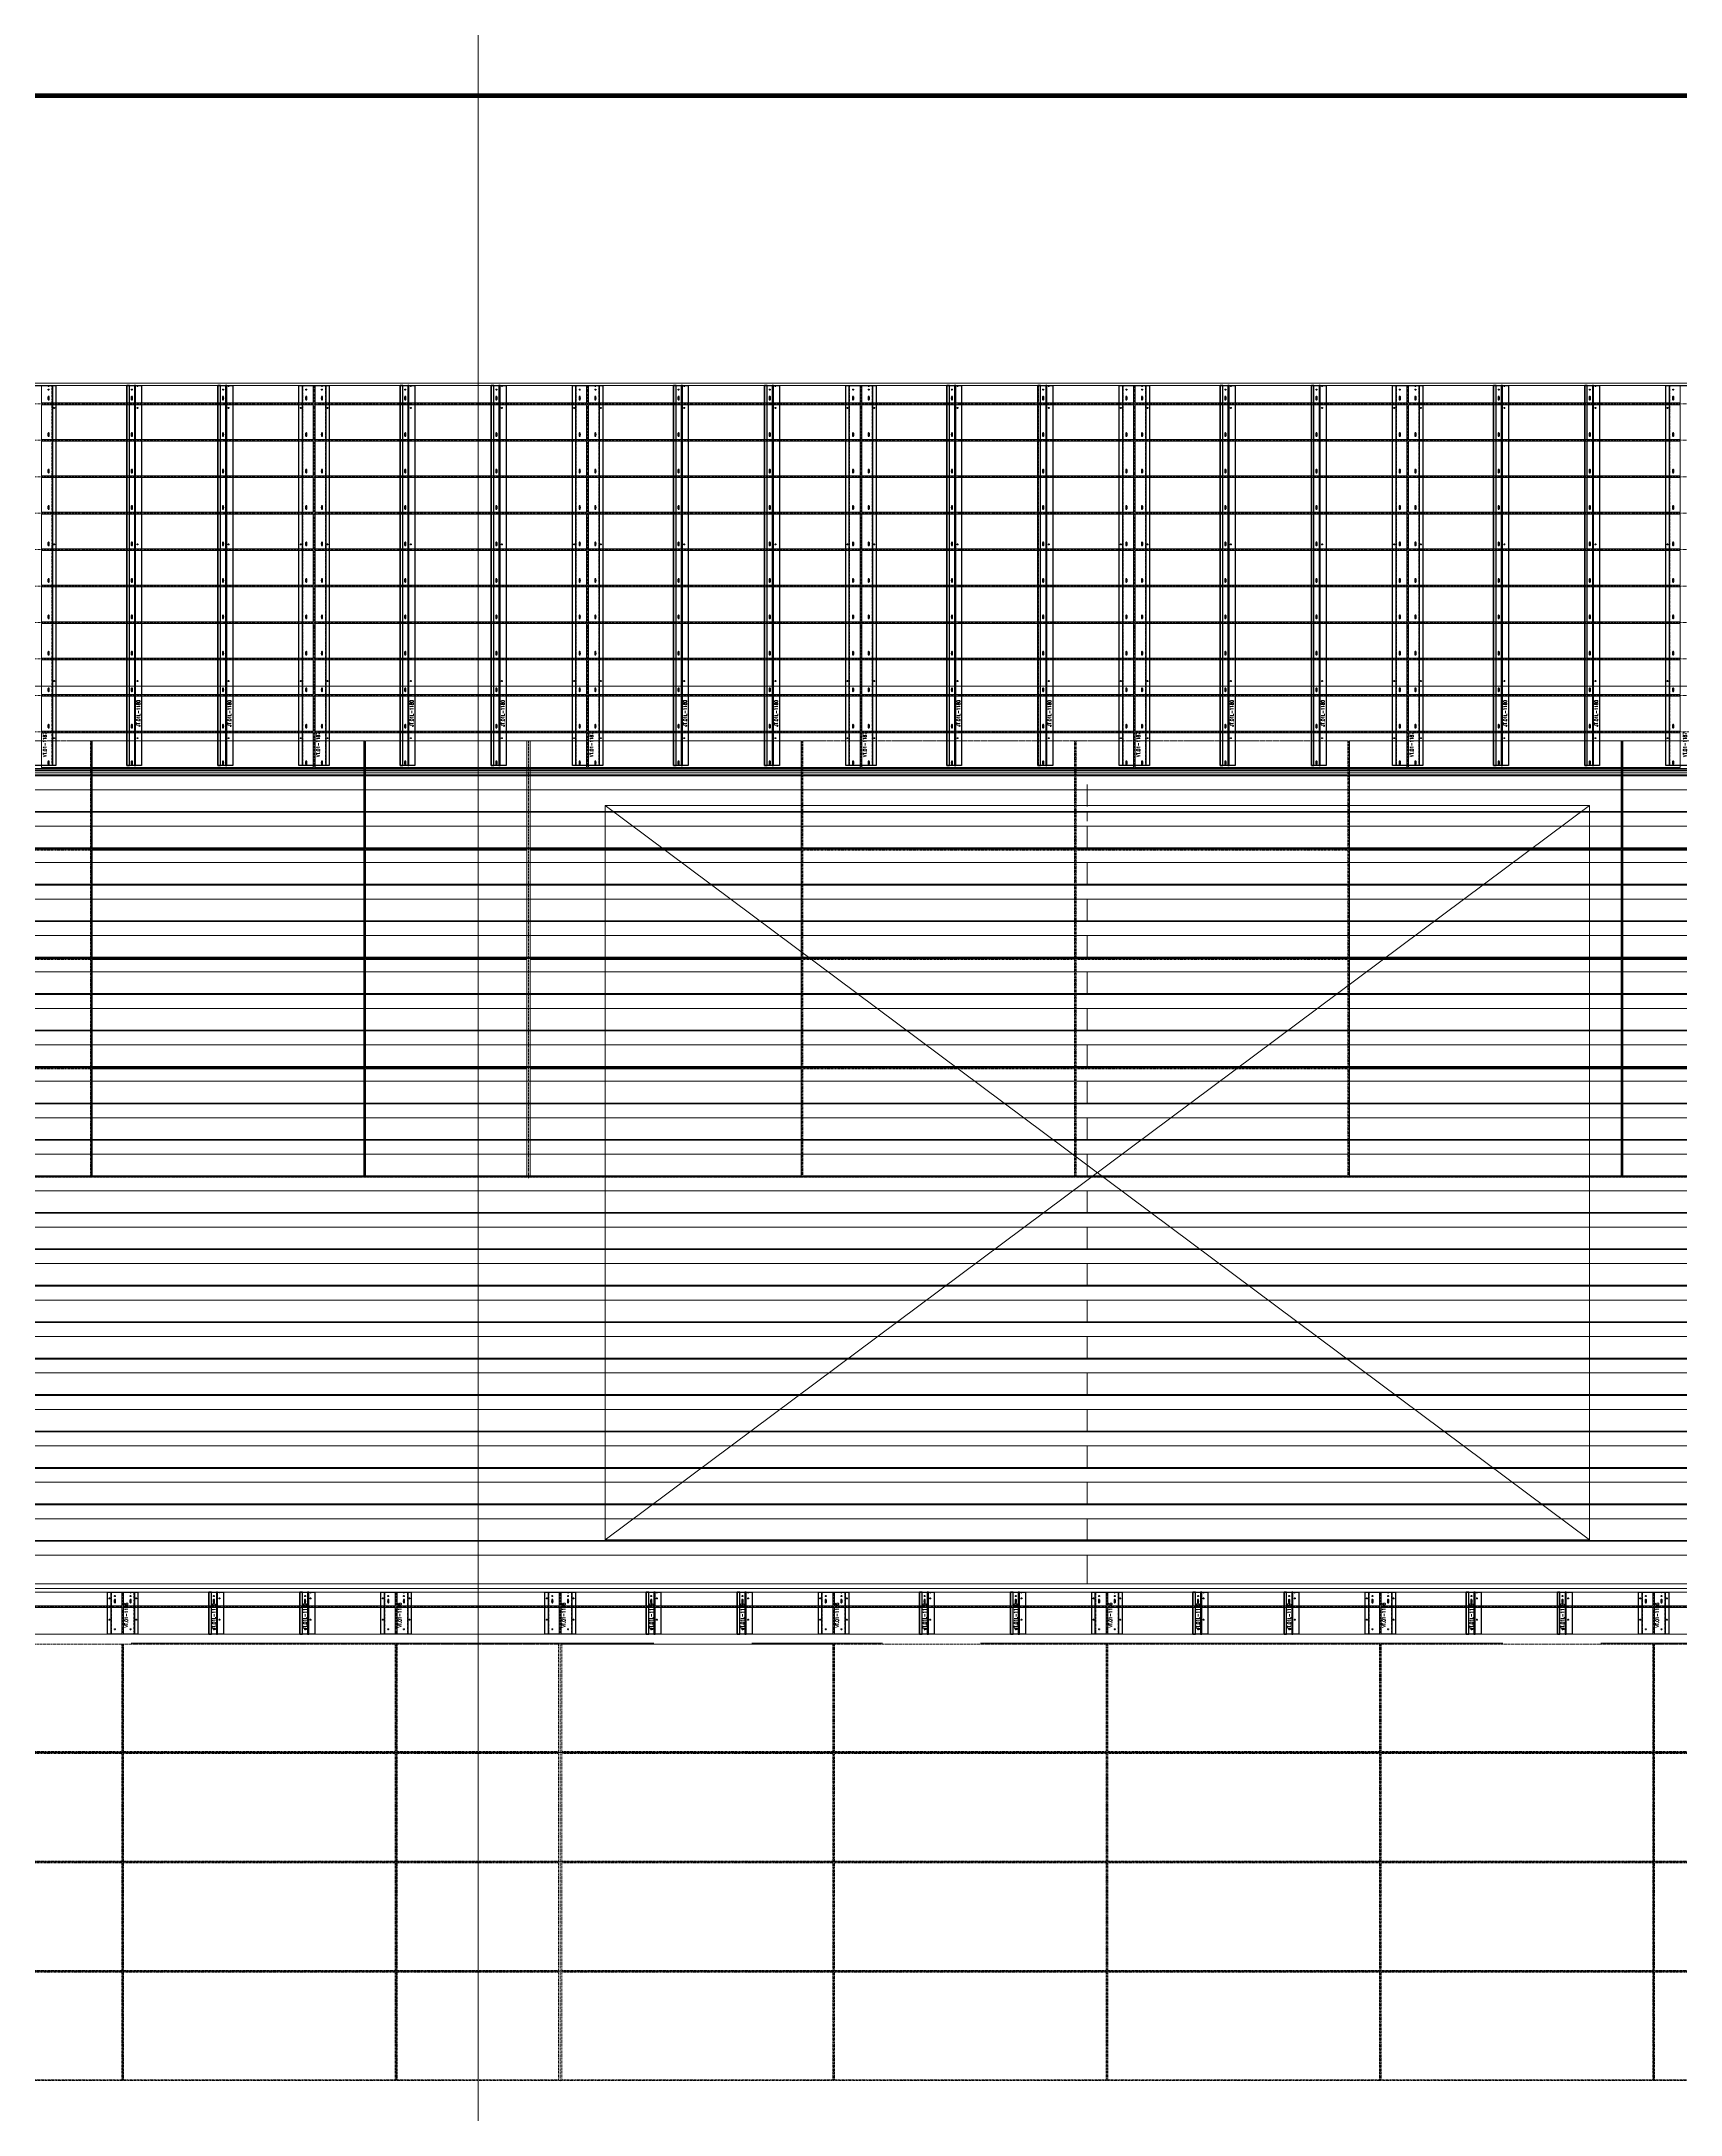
# Model space of a CAD drawing. Header units: inches. Extents: x 841 to 14369, y -4386 to -3225.
# Drawn here: x 3253.9 to 3613.6, y -4094.2 to -3639.2 of the extents above; entities that cross this region are included whole.
import ezdxf
from ezdxf.xclip import XClip

# ---------------------------------------------------------------- set-up
doc = ezdxf.new("R2010")
doc.units = ezdxf.units.IN
doc.header["$MEASUREMENT"] = 0
doc.header["$XCLIPFRAME"] = 0
for name, pattern in [('NBK_Center', [0.541667, 0.333333, -0.0625, 0.083333, -0.0625]), ('NBK_Center2', [0.270833, 0.166667, -0.03125, 0.041667, -0.03125]), ('NBK_CenterX2', [1.083333, 0.666667, -0.125, 0.166667, -0.125]), ('NBK_Hidden', [0.125, 0.083333, -0.041667]), ('NBK_Hidden2', [0.0625, 0.041667, -0.020833])]:
    doc.linetypes.add(name, pattern=pattern)
doc.layers.get('Defpoints').update_dxf_attribs({"color": 250, "lineweight": 0})
for name, color, linetype, lineweight in [('!Arch2', 8, 'Continuous', 9), ('!Dimension', 50, 'Continuous', 5), ('!Extrusion', 140, 'Continuous', 25), ('!Gridline', 112, 'NBK_CenterX2', 5), ('!Linetype_Center', 220, 'NBK_Center', 9), ('!Linetype_Center2', 222, 'NBK_Center2', 9), ('!Linetype_Hidden', 210, 'NBK_Hidden', 9), ('!Misc2', 252, 'NBK_Hidden2', 5), ('!Terracotta', 31, 'Continuous', 20)]:
    doc.layers.add(name, color=color, linetype=linetype, lineweight=lineweight)
doc.styles.add('Romans', font='romans.shx', dxfattribs={"width": 0.8})

# ---------------------------------------------------------------- blocks, each defined once
blk = doc.blocks.new('A$C5F5E00A7')
for p, q in [((1950, -364.16), (1950, 207.16)), ((1950, -364.16), (1950, 207.16)), ((2853.84, 0), (-187.78, 0)), ((2853.84, 0), (-187.78, 0)), ((-187.78, -258), (2853.84, -258)), ((-187.78, -258), (2853.84, -258))]:
    blk.add_line(p, q)
blk = doc.blocks.new('A$C5F5E390D')
at = {"layer": '!Linetype_Center2'}
blk.add_line((1896, 47.81), (1896, -48.19), dxfattribs=at)
for points in [[(1740, 24), (1800, 24), (1800, 47.81), (1740, 47.81)], [(1800, 24), (1860, 24), (1860, 47.81), (1800, 47.81)], [(1956, 24), (2016, 24), (2016, 47.81), (1956, 47.81)], [(2016, 47.81), (2076, 47.81), (2076, 24), (2016, 24)], [(2076, 24), (2136, 24), (2136, 47.81), (2076, 47.81)], [(1740, 0), (1800, 0), (1800, 24), (1740, 24)], [(1800, 0), (1860, 0), (1860, 24), (1800, 24)], [(1956, 0), (2016, 0), (2016, 24), (1956, 24)], [(2016, 24), (2076, 24), (2076, 0), (2016, 0)], [(2076, 0), (2136, 0), (2136, 24), (2076, 24)], [(1740, -24), (1800, -24), (1800, 0), (1740, 0)], [(1800, -24), (1860, -24), (1860, 0), (1800, 0)], [(1956, -24), (2016, -24), (2016, 0), (1956, 0)], [(2016, 0), (2076, 0), (2076, -24), (2016, -24)], [(2076, -24), (2136, -24), (2136, 0), (2076, 0)], [(1740, -48), (1800, -48), (1800, -24), (1740, -24)], [(1800, -48), (1860, -48), (1860, -24), (1800, -24)], [(1956, -48), (2016, -48), (2016, -24), (1956, -24)], [(2016, -24), (2076, -24), (2076, -48), (2016, -48)], [(2076, -48), (2136, -48), (2136, -24), (2076, -24)]]:
    blk.add_lwpolyline(points, close=True, dxfattribs=at)
for points in [[(1896, 47.81), (1860, 47.81), (1860, 24), (1896, 24)], [(1896, 47.81), (1956, 47.81), (1956, 24), (1896, 24)], [(2172, 47.81), (2136, 47.81), (2136, 24), (2172, 24)], [(1896, 24), (1860, 24), (1860, 0), (1896, 0)], [(1896, 24), (1956, 24), (1956, 0), (1896, 0)], [(2172, 24), (2136, 24), (2136, 0), (2172, 0)], [(1896, 0), (1860, 0), (1860, -24), (1896, -24)], [(1896, 0), (1956, 0), (1956, -24), (1896, -24)], [(2172, 0), (2136, 0), (2136, -24), (2172, -24)], [(1896, -24), (1860, -24), (1860, -48), (1896, -48)], [(1896, -24), (1956, -24), (1956, -48), (1896, -48)], [(2172, -24), (2136, -24), (2136, -48), (2172, -48)]]:
    blk.add_lwpolyline(points, dxfattribs=at)
at = {"layer": '!Misc2'}
for points in [[(1740.19, 24.19), (1799.81, 24.19), (1799.81, 47.81), (1740.19, 47.81)], [(1956.19, 24.19), (2015.81, 24.19), (2015.81, 47.81), (1956.19, 47.81)], [(2016.19, 47.81), (2075.81, 47.81), (2075.81, 24.19), (2016.19, 24.19)], [(1740.19, 0.19), (1799.81, 0.19), (1799.81, 23.81), (1740.19, 23.81)], [(1956.19, 0.19), (2015.81, 0.19), (2015.81, 23.81), (1956.19, 23.81)], [(2016.19, 23.81), (2075.81, 23.81), (2075.81, 0.19), (2016.19, 0.19)], [(1740.19, -23.81), (1799.81, -23.81), (1799.81, -0.19), (1740.19, -0.19)], [(1956.19, -23.81), (2015.81, -23.81), (2015.81, -0.19), (1956.19, -0.19)], [(2016.19, -0.19), (2075.81, -0.19), (2075.81, -23.81), (2016.19, -23.81)], [(1740.19, -47.81), (1799.81, -47.81), (1799.81, -24.19), (1740.19, -24.19)], [(1956.19, -47.81), (2015.81, -47.81), (2015.81, -24.19), (1956.19, -24.19)], [(2016.19, -24.19), (2075.81, -24.19), (2075.81, -47.81), (2016.19, -47.81)]]:
    blk.add_lwpolyline(points, close=True, dxfattribs=at)
at = {"layer": '!Misc2', "linetype": 'Continuous'}
for points in [[(1800.19, 24.19), (1859.81, 24.19), (1859.81, 47.81), (1800.19, 47.81)], [(1895.62, 47.81), (1860.19, 47.81), (1860.19, 24.19), (1895.62, 24.19)], [(1896.37, 47.81), (1955.81, 47.81), (1955.81, 24.19), (1896.37, 24.19)], [(2076.19, 24.19), (2135.81, 24.19), (2135.81, 47.81), (2076.19, 47.81)], [(2171.62, 47.81), (2136.19, 47.81), (2136.19, 24.19), (2171.62, 24.19)], [(1800.19, 0.19), (1859.81, 0.19), (1859.81, 23.81), (1800.19, 23.81)], [(1895.62, 23.81), (1860.19, 23.81), (1860.19, 0.19), (1895.62, 0.19)], [(1896.37, 23.81), (1955.81, 23.81), (1955.81, 0.19), (1896.37, 0.19)], [(2076.19, 0.19), (2135.81, 0.19), (2135.81, 23.81), (2076.19, 23.81)], [(2171.62, 23.81), (2136.19, 23.81), (2136.19, 0.19), (2171.62, 0.19)], [(1800.19, -23.81), (1859.81, -23.81), (1859.81, -0.19), (1800.19, -0.19)], [(1895.62, -0.19), (1860.19, -0.19), (1860.19, -23.81), (1895.62, -23.81)], [(1896.37, -0.19), (1955.81, -0.19), (1955.81, -23.81), (1896.37, -23.81)], [(2076.19, -23.81), (2135.81, -23.81), (2135.81, -0.19), (2076.19, -0.19)], [(2171.62, -0.19), (2136.19, -0.19), (2136.19, -23.81), (2171.62, -23.81)], [(1800.19, -47.81), (1859.81, -47.81), (1859.81, -24.19), (1800.19, -24.19)], [(1895.62, -24.19), (1860.19, -24.19), (1860.19, -47.81), (1895.62, -47.81)], [(1896.37, -24.19), (1955.81, -24.19), (1955.81, -47.81), (1896.37, -47.81)], [(2076.19, -47.81), (2135.81, -47.81), (2135.81, -24.19), (2076.19, -24.19)], [(2171.62, -24.19), (2136.19, -24.19), (2136.19, -47.81), (2171.62, -47.81)]]:
    blk.add_lwpolyline(points, close=True, dxfattribs=at)
blk = doc.blocks.new('A$C5F5E02A7')
for p, q in [((23.75, 324.5), (-2525, 324.5)), ((-2202.31, 240), (-209.69, 240)), ((-211.29, 239.66), (-2202.12, 239.66)), ((-211.29, 239.48), (-2202.12, 239.48)), ((-211.29, 239), (-2202.12, 239)), ((-211.29, 238.55), (-2202.12, 238.55)), ((-211.29, 238.37), (-2202.12, 238.37)), ((-211.29, 235.31), (-2202.12, 235.31)), ((-484.35, 236.43), (-484.35, 231.66)), ((-211.29, 230.55), (-2202.12, 230.55)), ((-211.29, 230.37), (-2202.12, 230.37)), ((-590.11, 231.84), (-374.11, 231.84)), ((-590.11, 70.72), (-590.11, 231.84)), ((-590.11, 231.84), (-374.11, 70.72)), ((-590.11, 70.72), (-374.11, 231.84)), ((-484.35, 228.43), (-484.35, 230.55)), ((-374.11, 231.84), (-374.11, 70.72)), ((-211.29, 227.31), (-2202.12, 227.31)), ((-484.35, 227.31), (-484.35, 222.55)), ((-211.29, 222.55), (-2202.12, 222.55)), ((-211.29, 222.37), (-2202.12, 222.37)), ((-211.29, 219.31), (-2202.12, 219.31)), ((-484.35, 219.31), (-484.35, 214.55)), ((-211.29, 214.55), (-2202.12, 214.55)), ((-211.29, 214.37), (-2202.12, 214.37)), ((-211.29, 211.31), (-2202.12, 211.31)), ((-484.35, 211.31), (-484.35, 206.55)), ((-211.29, 206.55), (-2202.12, 206.55)), ((-211.29, 206.37), (-2202.12, 206.37)), ((-211.29, 203.31), (-2202.12, 203.31)), ((-484.35, 203.31), (-484.35, 198.55)), ((-211.29, 198.55), (-2202.12, 198.55)), ((-211.29, 198.37), (-2202.12, 198.37)), ((-211.29, 195.31), (-2202.12, 195.31)), ((-484.35, 195.31), (-484.35, 190.55)), ((-211.29, 190.55), (-2202.12, 190.55)), ((-211.29, 190.37), (-2202.12, 190.37)), ((-211.29, 187.31), (-2202.12, 187.31)), ((-484.35, 187.31), (-484.35, 182.55)), ((-211.29, 182.55), (-2202.12, 182.55)), ((-211.29, 182.37), (-2202.12, 182.37)), ((-211.29, 179.31), (-2202.12, 179.31)), ((-484.35, 179.31), (-484.35, 174.55)), ((-211.29, 174.55), (-2202.12, 174.55)), ((-211.29, 174.37), (-2202.12, 174.37)), ((-211.29, 171.31), (-2202.12, 171.31)), ((-484.35, 171.31), (-484.35, 166.55)), ((-211.29, 166.55), (-2202.12, 166.55)), ((-211.29, 166.37), (-2202.12, 166.37)), ((-211.29, 163.31), (-2202.12, 163.31)), ((-484.35, 163.31), (-484.35, 158.55)), ((-211.29, 158.55), (-2202.12, 158.55)), ((-211.29, 158.37), (-2202.12, 158.37)), ((-211.29, 155.31), (-2202.12, 155.31)), ((-484.35, 155.31), (-484.35, 150.55)), ((-211.29, 150.55), (-2202.12, 150.55)), ((-211.29, 150.37), (-2202.12, 150.37)), ((-211.29, 147.31), (-2202.12, 147.31)), ((-484.35, 147.31), (-484.35, 142.55)), ((-211.29, 142.55), (-2202.12, 142.55)), ((-211.29, 142.37), (-2202.12, 142.37)), ((-211.29, 139.31), (-2202.12, 139.31)), ((-484.35, 139.31), (-484.35, 134.55)), ((-211.29, 134.55), (-2202.12, 134.55)), ((-211.29, 134.37), (-2202.12, 134.37)), ((-211.29, 131.31), (-2202.12, 131.31)), ((-484.35, 131.31), (-484.35, 126.55)), ((-211.29, 126.55), (-2202.12, 126.55)), ((-211.29, 126.37), (-2202.12, 126.37)), ((-211.29, 123.31), (-2202.12, 123.31)), ((-484.35, 123.31), (-484.35, 118.55)), ((-211.29, 118.55), (-2202.12, 118.55)), ((-211.29, 118.37), (-2202.12, 118.37)), ((-211.29, 115.31), (-2202.12, 115.31)), ((-484.35, 115.31), (-484.35, 110.55)), ((-211.29, 110.55), (-2202.12, 110.55)), ((-211.29, 110.37), (-2202.12, 110.37)), ((-211.29, 107.31), (-2202.12, 107.31)), ((-484.35, 107.31), (-484.35, 102.55)), ((-211.29, 102.55), (-2202.12, 102.55)), ((-211.29, 102.37), (-2202.12, 102.37)), ((-211.29, 99.31), (-2202.12, 99.31)), ((-484.35, 99.31), (-484.35, 94.55)), ((-211.29, 94.55), (-2202.12, 94.55)), ((-211.29, 94.37), (-2202.12, 94.37)), ((-211.29, 91.31), (-2202.12, 91.31)), ((-484.35, 91.31), (-484.35, 86.55)), ((-211.29, 86.55), (-2202.12, 86.55)), ((-211.29, 86.37), (-2202.12, 86.37)), ((-211.29, 83.31), (-2202.12, 83.31)), ((-484.35, 83.31), (-484.35, 78.55)), ((-211.29, 78.55), (-2202.12, 78.55)), ((-211.29, 78.37), (-2202.12, 78.37)), ((-211.29, 75.31), (-2202.12, 75.31)), ((-484.35, 75.31), (-484.35, 70.55)), ((-211.29, 70.55), (-2202.12, 70.55)), ((-211.29, 70.37), (-2202.12, 70.37)), ((-374.11, 70.72), (-590.11, 70.72)), ((-211.29, 67.31), (-2202.12, 67.31)), ((-484.35, 67.31), (-484.35, 61)), ((-209.69, 60), (-2202.31, 60)), ((-2202.12, 61), (-211.29, 61))]:
    blk.add_line(p, q)
blk = doc.blocks.new('A$C5F5E3900')
at = {"layer": '!Linetype_Center2'}
for p, q in [((2374.75, 324), (199.25, 324)), ((1842, 240), (1842, 324)), ((1902, 240), (1902, 324)), ((1962, 240), (1962, 324)), ((2022, 240), (2022, 324)), ((2082, 240), (2082, 324)), ((199.25, 320), (2374.75, 320)), ((199.25, 312), (2374.75, 312)), ((199.25, 304), (2374.75, 304)), ((199.25, 296), (2374.75, 296)), ((199.25, 288), (2374.75, 288)), ((199.25, 280), (2374.75, 280)), ((199.25, 272), (2374.75, 272)), ((199.25, 264), (2374.75, 264)), ((199.25, 256), (2374.75, 256)), ((199.25, 248), (2374.75, 248)), ((293.5, 240), (2286.5, 240)), ((2286.5, 59.22), (293.5, 59.22)), ((1800, 49.98), (1800, 59.22)), ((1860, 59.22), (1860, 49.98)), ((1896, 49.98), (1896, 59.22)), ((1896, 49.98), (1896, 59.22)), ((1956, 49.98), (1956, 59.22)), ((2016, 49.98), (2016, 59.22)), ((2076, 49.98), (2076, 59.22)), ((2136, 49.98), (2136, 59.22)), ((199.25, 56), (2374.75, 56)), ((514.85, 49.98), (2374.75, 49.98))]:
    blk.add_line(p, q, dxfattribs=at)
at = {"layer": '!Terracotta'}
for points in [[(1782.19, 320.19), (1841.81, 320.19), (1841.81, 324), (1782.19, 324)], [(1901.81, 320.19), (1842.19, 320.19), (1842.19, 324), (1901.81, 324)], [(1902.19, 320.19), (1961.81, 320.19), (1961.81, 324), (1902.19, 324)], [(2021.81, 320.19), (1962.19, 320.19), (1962.19, 324), (2021.81, 324)], [(2022.19, 320.19), (2081.81, 320.19), (2081.81, 324), (2022.19, 324)], [(2141.81, 320.19), (2082.19, 320.19), (2082.19, 324), (2141.81, 324)], [(1782.19, 319.81), (1841.81, 319.81), (1841.81, 312.19), (1782.19, 312.19)], [(1901.81, 319.81), (1842.19, 319.81), (1842.19, 312.19), (1901.81, 312.19)], [(1902.19, 319.81), (1961.81, 319.81), (1961.81, 312.19), (1902.19, 312.19)], [(2021.81, 319.81), (1962.19, 319.81), (1962.19, 312.19), (2021.81, 312.19)], [(2022.19, 319.81), (2081.81, 319.81), (2081.81, 312.19), (2022.19, 312.19)], [(2141.81, 319.81), (2082.19, 319.81), (2082.19, 312.19), (2141.81, 312.19)], [(1782.19, 304.19), (1841.81, 304.19), (1841.81, 311.81), (1782.19, 311.81)], [(1901.81, 304.19), (1842.19, 304.19), (1842.19, 311.81), (1901.81, 311.81)], [(1902.19, 304.19), (1961.81, 304.19), (1961.81, 311.81), (1902.19, 311.81)], [(2021.81, 304.19), (1962.19, 304.19), (1962.19, 311.81), (2021.81, 311.81)], [(2022.19, 304.19), (2081.81, 304.19), (2081.81, 311.81), (2022.19, 311.81)], [(2141.81, 304.19), (2082.19, 304.19), (2082.19, 311.81), (2141.81, 311.81)], [(1782.19, 303.81), (1841.81, 303.81), (1841.81, 296.19), (1782.19, 296.19)], [(1901.81, 303.81), (1842.19, 303.81), (1842.19, 296.19), (1901.81, 296.19)], [(1902.19, 303.81), (1961.81, 303.81), (1961.81, 296.19), (1902.19, 296.19)], [(2021.81, 303.81), (1962.19, 303.81), (1962.19, 296.19), (2021.81, 296.19)], [(2022.19, 303.81), (2081.81, 303.81), (2081.81, 296.19), (2022.19, 296.19)], [(2141.81, 303.81), (2082.19, 303.81), (2082.19, 296.19), (2141.81, 296.19)], [(1782.19, 288.19), (1841.81, 288.19), (1841.81, 295.81), (1782.19, 295.81)], [(1901.81, 288.19), (1842.19, 288.19), (1842.19, 295.81), (1901.81, 295.81)], [(1902.19, 288.19), (1961.81, 288.19), (1961.81, 295.81), (1902.19, 295.81)], [(2021.81, 288.19), (1962.19, 288.19), (1962.19, 295.81), (2021.81, 295.81)], [(2022.19, 288.19), (2081.81, 288.19), (2081.81, 295.81), (2022.19, 295.81)], [(2141.81, 288.19), (2082.19, 288.19), (2082.19, 295.81), (2141.81, 295.81)], [(1782.19, 287.81), (1841.81, 287.81), (1841.81, 280.19), (1782.19, 280.19)], [(1901.81, 287.81), (1842.19, 287.81), (1842.19, 280.19), (1901.81, 280.19)], [(1902.19, 287.81), (1961.81, 287.81), (1961.81, 280.19), (1902.19, 280.19)], [(2021.81, 287.81), (1962.19, 287.81), (1962.19, 280.19), (2021.81, 280.19)], [(2022.19, 287.81), (2081.81, 287.81), (2081.81, 280.19), (2022.19, 280.19)], [(2141.81, 287.81), (2082.19, 287.81), (2082.19, 280.19), (2141.81, 280.19)], [(1782.19, 272.19), (1841.81, 272.19), (1841.81, 279.81), (1782.19, 279.81)], [(1901.81, 272.19), (1842.19, 272.19), (1842.19, 279.81), (1901.81, 279.81)], [(1902.19, 272.19), (1961.81, 272.19), (1961.81, 279.81), (1902.19, 279.81)], [(2021.81, 272.19), (1962.19, 272.19), (1962.19, 279.81), (2021.81, 279.81)], [(2022.19, 272.19), (2081.81, 272.19), (2081.81, 279.81), (2022.19, 279.81)], [(2141.81, 272.19), (2082.19, 272.19), (2082.19, 279.81), (2141.81, 279.81)], [(1782.19, 271.81), (1841.81, 271.81), (1841.81, 264.19), (1782.19, 264.19)], [(1901.81, 271.81), (1842.19, 271.81), (1842.19, 264.19), (1901.81, 264.19)], [(1902.19, 271.81), (1961.81, 271.81), (1961.81, 264.19), (1902.19, 264.19)], [(2021.81, 271.81), (1962.19, 271.81), (1962.19, 264.19), (2021.81, 264.19)], [(2022.19, 271.81), (2081.81, 271.81), (2081.81, 264.19), (2022.19, 264.19)], [(2141.81, 271.81), (2082.19, 271.81), (2082.19, 264.19), (2141.81, 264.19)], [(1782.19, 256.19), (1841.81, 256.19), (1841.81, 263.81), (1782.19, 263.81)], [(1901.81, 256.19), (1842.19, 256.19), (1842.19, 263.81), (1901.81, 263.81)], [(1902.19, 256.19), (1961.81, 256.19), (1961.81, 263.81), (1902.19, 263.81)], [(2021.81, 256.19), (1962.19, 256.19), (1962.19, 263.81), (2021.81, 263.81)], [(2022.19, 256.19), (2081.81, 256.19), (2081.81, 263.81), (2022.19, 263.81)], [(2141.81, 256.19), (2082.19, 256.19), (2082.19, 263.81), (2141.81, 263.81)], [(1782.19, 255.81), (1841.81, 255.81), (1841.81, 248.19), (1782.19, 248.19)], [(1901.81, 255.81), (1842.19, 255.81), (1842.19, 248.19), (1901.81, 248.19)], [(1902.19, 255.81), (1961.81, 255.81), (1961.81, 248.19), (1902.19, 248.19)], [(2021.81, 255.81), (1962.19, 255.81), (1962.19, 248.19), (2021.81, 248.19)], [(2022.19, 255.81), (2081.81, 255.81), (2081.81, 248.19), (2022.19, 248.19)], [(2141.81, 255.81), (2082.19, 255.81), (2082.19, 248.19), (2141.81, 248.19)], [(1782.19, 247.81), (1841.81, 247.81), (1841.81, 240.19), (1782.19, 240.19)], [(1901.81, 247.81), (1842.19, 247.81), (1842.19, 240.19), (1901.81, 240.19)], [(1902.19, 247.81), (1961.81, 247.81), (1961.81, 240.19), (1902.19, 240.19)], [(2021.81, 247.81), (1962.19, 247.81), (1962.19, 240.19), (2021.81, 240.19)], [(2022.19, 247.81), (2081.81, 247.81), (2081.81, 240.19), (2022.19, 240.19)], [(2141.81, 247.81), (2082.19, 247.81), (2082.19, 240.19), (2141.81, 240.19)], [(1799.81, 56.19), (1740.19, 56.19), (1740.19, 59.22), (1799.81, 59.22)], [(1859.81, 59.22), (1800.19, 59.22), (1800.19, 56.19), (1859.81, 56.19)], [(1860.19, 56.19), (1895.81, 56.19), (1895.81, 59.22), (1860.19, 59.22)], [(1896.19, 56.19), (1955.81, 56.19), (1955.81, 59.22), (1896.19, 59.22)], [(2015.81, 56.19), (1956.19, 56.19), (1956.19, 59.22), (2015.81, 59.22)], [(2016.19, 56.19), (2075.81, 56.19), (2075.81, 59.22), (2016.19, 59.22)], [(2135.81, 56.19), (2076.19, 56.19), (2076.19, 59.22), (2135.81, 59.22)], [(2136.19, 56.19), (2171.81, 56.19), (2171.81, 59.22), (2136.19, 59.22)], [(1740.19, 49.98), (1740.19, 55.81), (1799.81, 55.81), (1799.81, 49.98)], [(1859.81, 55.81), (1800.19, 55.81), (1800.19, 49.98), (1859.81, 49.98)], [(1860.19, 49.98), (1895.81, 49.98), (1895.81, 55.81), (1860.19, 55.81)], [(1955.81, 49.98), (1955.81, 55.81), (1896.19, 55.81), (1896.19, 49.98)], [(1956.19, 49.98), (1956.19, 55.81), (2015.81, 55.81), (2015.81, 49.98)], [(2075.81, 49.98), (2075.81, 55.81), (2016.19, 55.81), (2016.19, 49.98)], [(2076.19, 49.98), (2076.19, 55.81), (2135.81, 55.81), (2135.81, 49.98)], [(2171.81, 49.98), (2171.81, 55.81), (2136.19, 55.81), (2136.19, 49.98)]]:
    blk.add_lwpolyline(points, close=True, dxfattribs=at)
blk = doc.blocks.new('A$C5F5E469F')
at = {"layer": '!Arch2', "color": 1}
blk.add_blockref('A$C5F5E02A7', (2568, 0), dxfattribs=at)
at = {"color": 1}
blk.add_blockref('A$C5F5E3900', (72, 0), dxfattribs=at)
blk = doc.blocks.new('E5C0158')
at = {"layer": '!Linetype_Hidden'}
blk.add_line((-623.75, 0), (-623.75, -96), dxfattribs=at)
for points in [[(-779.56, -23.62), (-719.94, -23.62), (-719.94, 0), (-779.56, 0)], [(-719.75, -23.81), (-659.75, -23.81), (-659.75, 0), (-719.75, 0)], [(-719.56, -23.62), (-659.94, -23.62), (-659.94, 0), (-719.56, 0)], [(-624.13, 0), (-659.56, 0), (-659.56, -23.62), (-624.13, -23.62)], [(-623.38, 0), (-563.94, 0), (-563.94, -23.62), (-623.38, -23.62)], [(-563.56, -23.62), (-503.94, -23.62), (-503.94, 0), (-563.56, 0)], [(-503.75, 0), (-443.75, 0), (-443.75, -23.81), (-503.75, -23.81)], [(-503.56, 0), (-443.94, 0), (-443.94, -23.62), (-503.56, -23.62)], [(-443.56, -23.62), (-383.94, -23.62), (-383.94, 0), (-443.56, 0)], [(-348.13, 0), (-383.56, 0), (-383.56, -23.62), (-348.13, -23.62)], [(-779.75, -23.81), (-719.75, -23.81), (-719.75, 0), (-779.75, 0)], [(-563.75, -23.81), (-503.75, -23.81), (-503.75, 0), (-563.75, 0)], [(-443.75, -23.81), (-383.75, -23.81), (-383.75, 0), (-443.75, 0)], [(-779.75, -47.81), (-719.75, -47.81), (-719.75, -23.81), (-779.75, -23.81)], [(-779.56, -47.63), (-719.94, -47.63), (-719.94, -24), (-779.56, -24)], [(-719.75, -47.81), (-659.75, -47.81), (-659.75, -23.81), (-719.75, -23.81)], [(-719.56, -47.63), (-659.94, -47.63), (-659.94, -24), (-719.56, -24)], [(-624.13, -24), (-659.56, -24), (-659.56, -47.63), (-624.13, -47.63)], [(-623.38, -24), (-563.94, -24), (-563.94, -47.63), (-623.38, -47.63)], [(-563.75, -47.81), (-503.75, -47.81), (-503.75, -23.81), (-563.75, -23.81)], [(-563.56, -47.63), (-503.94, -47.63), (-503.94, -24), (-563.56, -24)], [(-503.75, -23.81), (-443.75, -23.81), (-443.75, -47.81), (-503.75, -47.81)], [(-503.56, -24), (-443.94, -24), (-443.94, -47.63), (-503.56, -47.63)], [(-443.75, -47.81), (-383.75, -47.81), (-383.75, -23.81), (-443.75, -23.81)], [(-443.56, -47.63), (-383.94, -47.63), (-383.94, -24), (-443.56, -24)], [(-348.13, -24), (-383.56, -24), (-383.56, -47.63), (-348.13, -47.63)], [(-779.75, -71.81), (-719.75, -71.81), (-719.75, -47.81), (-779.75, -47.81)], [(-779.56, -71.63), (-719.94, -71.63), (-719.94, -48), (-779.56, -48)], [(-719.75, -71.81), (-659.75, -71.81), (-659.75, -47.81), (-719.75, -47.81)], [(-719.56, -71.63), (-659.94, -71.63), (-659.94, -48), (-719.56, -48)], [(-624.13, -48), (-659.56, -48), (-659.56, -71.63), (-624.13, -71.63)], [(-623.38, -48), (-563.94, -48), (-563.94, -71.63), (-623.38, -71.63)], [(-563.75, -71.81), (-503.75, -71.81), (-503.75, -47.81), (-563.75, -47.81)], [(-563.56, -71.63), (-503.94, -71.63), (-503.94, -48), (-563.56, -48)], [(-503.75, -47.81), (-443.75, -47.81), (-443.75, -71.81), (-503.75, -71.81)], [(-503.56, -48), (-443.94, -48), (-443.94, -71.63), (-503.56, -71.63)], [(-443.75, -71.81), (-383.75, -71.81), (-383.75, -47.81), (-443.75, -47.81)], [(-443.56, -71.63), (-383.94, -71.63), (-383.94, -48), (-443.56, -48)], [(-348.13, -48), (-383.56, -48), (-383.56, -71.63), (-348.13, -71.63)], [(-779.75, -95.81), (-719.75, -95.81), (-719.75, -71.81), (-779.75, -71.81)], [(-779.56, -95.62), (-719.94, -95.62), (-719.94, -72), (-779.56, -72)], [(-719.75, -95.81), (-659.75, -95.81), (-659.75, -71.81), (-719.75, -71.81)], [(-719.56, -95.62), (-659.94, -95.62), (-659.94, -72), (-719.56, -72)], [(-624.13, -72), (-659.56, -72), (-659.56, -95.62), (-624.13, -95.62)], [(-623.38, -72), (-563.94, -72), (-563.94, -95.62), (-623.38, -95.62)], [(-563.75, -95.81), (-503.75, -95.81), (-503.75, -71.81), (-563.75, -71.81)], [(-563.56, -95.62), (-503.94, -95.62), (-503.94, -72), (-563.56, -72)], [(-503.75, -71.81), (-443.75, -71.81), (-443.75, -95.81), (-503.75, -95.81)], [(-503.56, -72), (-443.94, -72), (-443.94, -95.62), (-503.56, -95.62)], [(-443.75, -95.81), (-383.75, -95.81), (-383.75, -71.81), (-443.75, -71.81)], [(-443.56, -95.62), (-383.94, -95.62), (-383.94, -72), (-443.56, -72)], [(-348.13, -72), (-383.56, -72), (-383.56, -95.62), (-348.13, -95.62)]]:
    blk.add_lwpolyline(points, close=True, dxfattribs=at)
for points in [[(-623.75, 0), (-659.75, 0), (-659.75, -23.81), (-623.75, -23.81)], [(-623.75, 0), (-563.75, 0), (-563.75, -23.81), (-623.75, -23.81)], [(-347.75, 0), (-383.75, 0), (-383.75, -23.81), (-347.75, -23.81)], [(-623.75, -23.81), (-659.75, -23.81), (-659.75, -47.81), (-623.75, -47.81)], [(-623.75, -23.81), (-563.75, -23.81), (-563.75, -47.81), (-623.75, -47.81)], [(-347.75, -23.81), (-383.75, -23.81), (-383.75, -47.81), (-347.75, -47.81)], [(-623.75, -47.81), (-659.75, -47.81), (-659.75, -71.81), (-623.75, -71.81)], [(-623.75, -47.81), (-563.75, -47.81), (-563.75, -71.81), (-623.75, -71.81)], [(-347.75, -47.81), (-383.75, -47.81), (-383.75, -71.81), (-347.75, -71.81)], [(-623.75, -71.81), (-659.75, -71.81), (-659.75, -95.81), (-623.75, -95.81)], [(-623.75, -71.81), (-563.75, -71.81), (-563.75, -95.81), (-623.75, -95.81)], [(-347.75, -71.81), (-383.75, -71.81), (-383.75, -95.81), (-347.75, -95.81)]]:
    blk.add_lwpolyline(points, dxfattribs=at)
blk = doc.blocks.new('GRID_ELEV NORTH_N')
at = {"layer": '!Gridline'}
for p, q in [((8.0218, 1.0278), (8.0218, 13.8025)), ((-6.5042, 10.7137, 7.8434), (15.1097, 10.7137, 7.8434)), ((-6.5042, 9.493, 7.8434), (15.1097, 9.493, 7.8434)), ((-6.5042, 9.214), (15.1097, 9.214))]:
    blk.add_line(p, q, dxfattribs=at)
blk = doc.blocks.new('WEEP HOLE')
at = {"layer": '!Linetype_Center'}
for p, q in [((-0.22, 0.37), (0.22, 0.37)), ((0, 0.83), (0, -0.08))]:
    blk.add_line(p, q, dxfattribs=at)
at = {"color": 0}
blk.add_lwpolyline([(-0.14, 0.61), (-0.14, 0.14, 0.414214), (0, 0, 0.414214), (0.14, 0.14), (0.14, 0.61, 0.414214), (0, 0.75, 0.414214)], format="xyb", close=True, dxfattribs=at)
blk = doc.blocks.new('TAP HOLE_5mm')
at = {"layer": '!Linetype_Center2'}
for points in [[(-0.18, 0), (0.18, 0)], [(0, 0.18), (0, -0.18)]]:
    blk.add_lwpolyline(points, dxfattribs=at)
blk.add_circle((0, 0), 0.101)
blk = doc.blocks.new('VT.01-1187')
at = {"layer": '!Extrusion'}
blk.add_lwpolyline([(3.33, 0), (-3.33, 0), (-3.33, 83.38), (1.58, 83.38, 1), (1.86, 83.38), (3.33, 83.38)], format="xyb", close=True, dxfattribs=at)
blk.add_lwpolyline([(1.86, 83.38), (2.54, 83.38), (2.54, 0), (-2.54, 0), (-2.54, 83.38), (1.58, 83.38)], dxfattribs=at)
at = {"layer": '!Extrusion', "linetype": 'NBK_Hidden'}
blk.add_lwpolyline([(1.86, 83.38), (2.46, 83.38), (2.46, 0), (-2.46, 0), (-2.46, 83.38), (1.58, 83.38)], dxfattribs=at)
at = {"layer": '!Extrusion', "rotation": 360}
for name, p in [('TAP HOLE_5mm', (-1.72, 82.5)), ('TAP HOLE_5mm', (1.72, 82.5)), ('TAP HOLE_5mm', (-2.93, 78.49)), ('WEEP HOLE', (-1.72, 80.25)), ('WEEP HOLE', (1.72, 80.25)), ('TAP HOLE_5mm', (2.93, 78.49)), ('WEEP HOLE', (-1.72, 72.25)), ('WEEP HOLE', (1.72, 72.25)), ('WEEP HOLE', (-1.72, 64.25)), ('WEEP HOLE', (1.72, 64.25)), ('WEEP HOLE', (-1.72, 56.25)), ('WEEP HOLE', (1.72, 56.25)), ('TAP HOLE_5mm', (-2.93, 48.54)), ('WEEP HOLE', (-1.72, 48.25)), ('WEEP HOLE', (1.72, 48.25)), ('TAP HOLE_5mm', (2.93, 48.54)), ('WEEP HOLE', (-1.72, 40.25)), ('WEEP HOLE', (1.72, 40.25)), ('WEEP HOLE', (-1.72, 32.25)), ('WEEP HOLE', (1.72, 32.25)), ('WEEP HOLE', (-1.72, 24.25)), ('WEEP HOLE', (1.72, 24.25)), ('TAP HOLE_5mm', (-2.93, 18.54)), ('TAP HOLE_5mm', (2.93, 18.54)), ('WEEP HOLE', (-1.72, 16.25)), ('WEEP HOLE', (1.72, 16.25)), ('TAP HOLE_5mm', (-2.93, 6)), ('WEEP HOLE', (-1.72, 8.25)), ('WEEP HOLE', (1.72, 8.25)), ('TAP HOLE_5mm', (2.93, 6)), ('WEEP HOLE', (-1.72, 0.24)), ('WEEP HOLE', (1.72, 0.24))]:
    blk.add_blockref(name, p, dxfattribs=at)
at = {"layer": 'Defpoints', "color": 1, "insert": (0.89, 4.59), "char_height": 0.75, "width": 1.65, "attachment_point": 5, "rotation": 90, "style": 'Romans'}
blk.add_mtext('VT.01-1187', dxfattribs=at)
blk = doc.blocks.new('VT.01-1186')
at = {"layer": '!Extrusion'}
blk.add_lwpolyline([(3.33, 0), (-3.33, 0), (-3.33, 9.24), (1.58, 9.24, 1), (1.86, 9.24), (3.33, 9.24)], format="xyb", close=True, dxfattribs=at)
blk.add_lwpolyline([(1.86, 9.24), (2.54, 9.24), (2.54, 0), (-2.54, 0), (-2.54, 9.24), (1.58, 9.24)], dxfattribs=at)
at = {"layer": '!Extrusion', "linetype": 'NBK_Hidden'}
blk.add_lwpolyline([(1.86, 9.24), (2.46, 9.24), (2.46, 0), (-2.46, 0), (-2.46, 9.24), (1.58, 9.24)], dxfattribs=at)
at = {"layer": '!Extrusion'}
for name, p in [('TAP HOLE_5mm', (-2.93, 7.85)), ('WEEP HOLE', (-1.72, 6.88)), ('TAP HOLE_5mm', (-1.72, 8.36)), ('WEEP HOLE', (1.72, 6.88)), ('TAP HOLE_5mm', (1.72, 8.36)), ('TAP HOLE_5mm', (2.93, 7.85)), ('TAP HOLE_5mm', (-2.93, 3.17)), ('TAP HOLE_5mm', (-1.72, 1.09)), ('TAP HOLE_5mm', (1.72, 1.09)), ('TAP HOLE_5mm', (2.93, 3.17))]:
    blk.add_blockref(name, p, dxfattribs=at)
at = {"layer": 'Defpoints', "color": 1, "insert": (0.77, 4.18), "char_height": 0.75, "width": 1.65, "attachment_point": 5, "rotation": 90, "style": 'Romans'}
blk.add_mtext('VT.01-1186', dxfattribs=at)
blk = doc.blocks.new('JT.01L-1179')
at = {"layer": '!Extrusion'}
blk.add_lwpolyline([(3.25, 0), (0, 0), (0, 9.24), (2.22, 9.24, 1), (2.5, 9.24), (3.25, 9.24)], format="xyb", close=True, dxfattribs=at)
at = {"layer": '!Extrusion', "linetype": 'NBK_Hidden'}
for points in [[(0, 9.24), (0, 0), (0.08, 0), (0.08, 9.24)], [(1.87, 9.24), (1.87, 0), (1.95, 0), (1.95, 9.24)]]:
    blk.add_lwpolyline(points, close=True, dxfattribs=at)
at = {"layer": '!Extrusion'}
for points in [[(0, 9.24), (0, 0), (0.57, 0), (0.57, 9.24)], [(1.69, 9.24), (1.69, 0), (1.95, 0), (1.95, 9.24)]]:
    blk.add_lwpolyline(points, close=True, dxfattribs=at)
blk.add_blockref('WEEP HOLE', (1.13, 6.88), dxfattribs=at)
at = {"layer": '!Extrusion', "rotation": 360}
for p in [(1.13, 8.36), (2.36, 7.85), (1.13, 1.09), (2.36, 3.17)]:
    blk.add_blockref('TAP HOLE_5mm', p, dxfattribs=at)
at = {"layer": 'Defpoints', "color": 2, "insert": (1.13, 3.89), "char_height": 0.75, "width": 1.65, "attachment_point": 5, "rotation": 90, "style": 'Romans'}
blk.add_mtext('JT.01L-1179', dxfattribs=at)
blk = doc.blocks.new('JT.01L-1180')
at = {"layer": '!Extrusion'}
for points in [[(0.57, 0), (0.57, 83.38), (0, 83.38), (0, 0)], [(1.95, 0), (1.95, 83.38), (1.69, 83.38), (1.69, 0)]]:
    blk.add_lwpolyline(points, close=True, dxfattribs=at)
blk.add_lwpolyline([(0, 0), (0, 83.38), (2.22, 83.38, 1), (2.5, 83.38), (3.25, 83.38), (3.25, 0)], format="xyb", close=True, dxfattribs=at)
at = {"layer": '!Extrusion', "linetype": 'NBK_Hidden'}
for points in [[(0.08, 0), (0.08, 83.38), (0, 83.38), (0, 0)], [(1.95, 0), (1.95, 83.38), (1.87, 83.38), (1.87, 0)]]:
    blk.add_lwpolyline(points, close=True, dxfattribs=at)
at = {"layer": '!Extrusion', "rotation": 360}
for p in [(1.13, 82.5), (2.36, 78.49), (2.36, 48.54), (2.36, 18.54), (2.36, 6)]:
    blk.add_blockref('TAP HOLE_5mm', p, dxfattribs=at)
at = {"layer": '!Extrusion'}
for p in [(1.13, 80.25), (1.13, 72.25), (1.13, 64.25), (1.13, 56.25), (1.13, 48.25), (1.13, 40.25), (1.13, 32.25), (1.13, 24.25), (1.13, 16.25), (1.13, 8.25), (1.13, 0.24)]:
    blk.add_blockref('WEEP HOLE', p, dxfattribs=at)
at = {"layer": 'Defpoints', "color": 2, "insert": (2.54, 11.46), "char_height": 0.75, "width": 1.65, "attachment_point": 5, "rotation": 90, "style": 'Romans'}
blk.add_mtext('JT.01L-1180', dxfattribs=at)
blk = doc.blocks.new('NORTH PENTHOUSE TRACK')
at = {"color": 6}
for name, p in [('VT.01-1187', (1854, 240.62)), ('VT.01-1187', (1914, 240.62)), ('VT.01-1187', (1974, 240.62)), ('VT.01-1187', (2034, 240.62)), ('VT.01-1187', (2094, 240.62)), ('VT.01-1187', (2154, 240.62)), ('VT.01-1187', (2214, 240.62)), ('VT.01-1186', (1872, 49.98)), ('VT.01-1186', (1932, 49.98)), ('VT.01-1186', (1968, 49.98)), ('VT.01-1186', (2028, 49.98)), ('VT.01-1186', (2088, 49.98)), ('VT.01-1186', (2148, 49.98)), ('VT.01-1186', (2208, 49.98))]:
    blk.add_blockref(name, p, dxfattribs=at)
at = {"color": 144}
for name, p in [('JT.01L-1180', (1872.87, 240.62)), ('JT.01L-1180', (1892.87, 240.62)), ('JT.01L-1180', (1932.87, 240.62)), ('JT.01L-1180', (1952.87, 240.62)), ('JT.01L-1180', (1992.87, 240.62)), ('JT.01L-1180', (2012.87, 240.62)), ('JT.01L-1180', (2052.87, 240.62)), ('JT.01L-1180', (2072.87, 240.62)), ('JT.01L-1180', (2112.87, 240.62)), ('JT.01L-1180', (2132.87, 240.62)), ('JT.01L-1180', (2172.87, 240.62)), ('JT.01L-1180', (2192.87, 240.62)), ('JT.01L-1179', (1890.87, 49.98)), ('JT.01L-1179', (1910.87, 49.98)), ('JT.01L-1179', (1986.87, 49.98)), ('JT.01L-1179', (2006.87, 49.98)), ('JT.01L-1179', (2046.87, 49.98)), ('JT.01L-1179', (2066.87, 49.98)), ('JT.01L-1179', (2106.87, 49.98)), ('JT.01L-1179', (2126.87, 49.98)), ('JT.01L-1179', (2166.87, 49.98)), ('JT.01L-1179', (2186.87, 49.98))]:
    blk.add_blockref(name, p, dxfattribs=at)

msp = doc.modelspace()

# ---------------------------------------------------------------- linework, layer by layer
at = {"layer": 'Defpoints', "color": 2, "const_width": 1}
msp.add_lwpolyline([(1293.02, -3651.07), (4092.6, -3651.07), (4092.6, -4190.12), (1293.02, -4190.12)], close=True, dxfattribs=at)

# ---------------------------------------------------------------- block references
at = {"layer": '!Dimension'}
msp.add_blockref('E5C0158', (3991.46, -3990.9), dxfattribs=at)
ref = msp.add_blockref('GRID_ELEV NORTH_N', (1969.71, -5623.81, -1349.31), dxfattribs=dict(xscale=172.031999999448, yscale=172.031999999448, zscale=172.031999999448))
XClip(ref).set_block_clipping_path([(-7.0316507845, 8.3338612674), (70.2019192724, 15.9895587659)])
at = {"color": 1}
msp.add_blockref('A$C5F5E469F', (1399.71, -4038.72), dxfattribs=at)
at = {"color": 144}
msp.add_blockref('NORTH PENTHOUSE TRACK', (1399.71, -4038.72), dxfattribs=at)
at = {"color": 4}
msp.add_blockref('A$C5F5E390D', (1464.78, -3840.46), dxfattribs=at)
at = {"layer": 'Defpoints', "color": 1}
msp.add_blockref('A$C5F5E00A7', (1399.71, -3780.72), dxfattribs=at)

doc.saveas('drawing.dxf')
